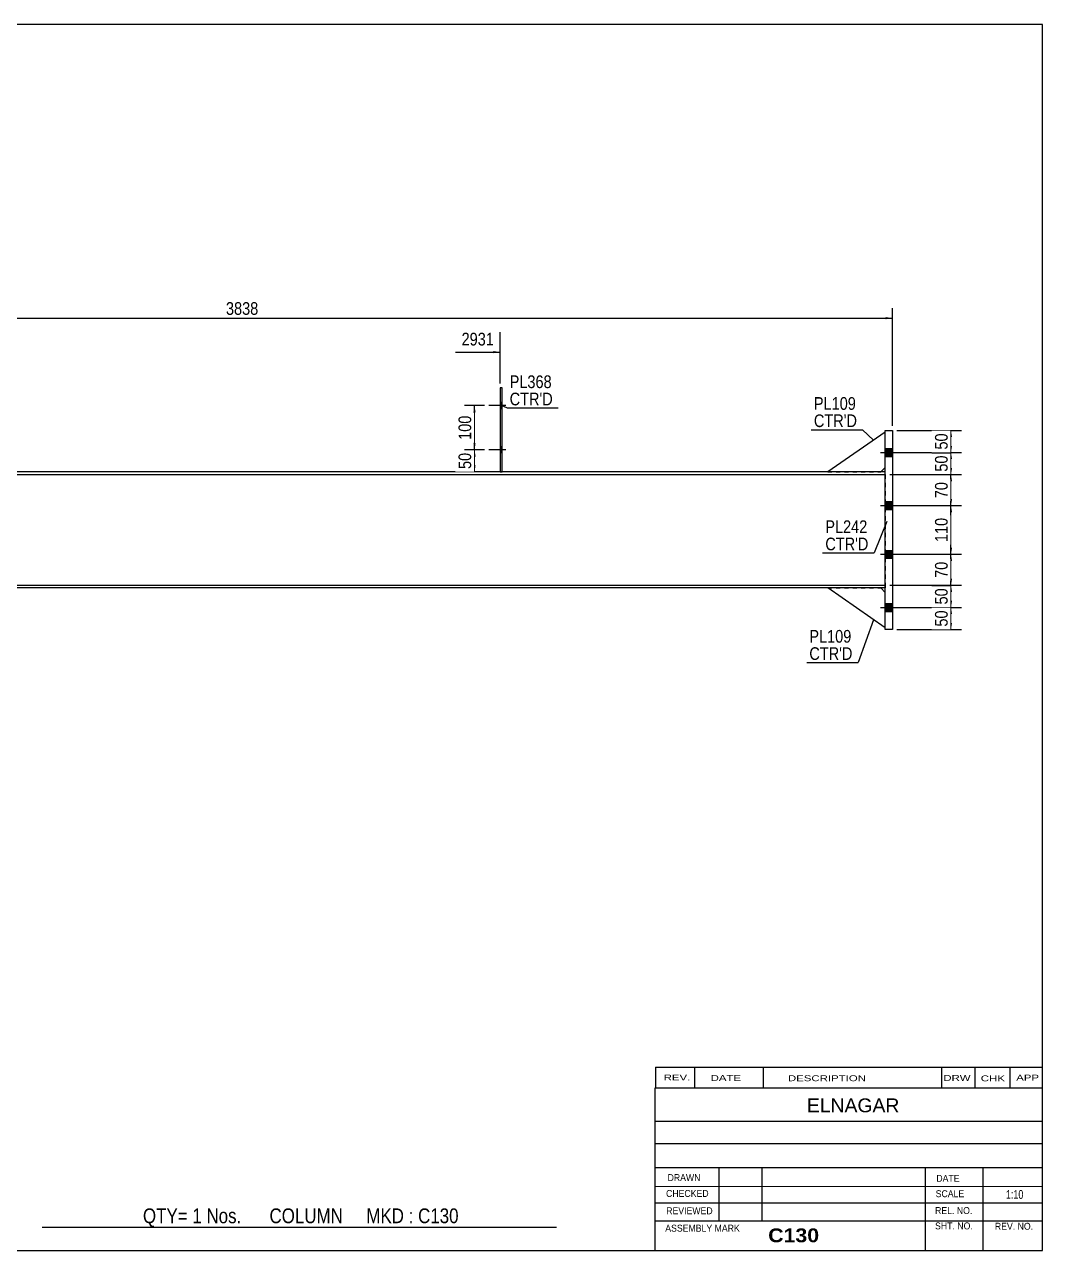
# Model space of a CAD drawing. Header units: millimetres. Extents: x -267 to 136, y -150 to 127.
# Drawn here: x -94.3 to 135.9, y -150.3 to 126.7 of the extents above; entities that cross this region are included whole.
import ezdxf

# ---------------------------------------------------------------- set-up
doc = ezdxf.new("R2010")
doc.units = ezdxf.units.MM
doc.linetypes.add('DXK_LINE_DOT1', pattern=[1.8814, 0.9407, -0.9407])
doc.styles.add('Arial', font='ARIAL.TTF', dxfattribs={"height": 0.2})
doc.styles.add('Arial Bold', font='ARIALBD.TTF', dxfattribs={"height": 0.2})
doc.styles.add('Arial Narrow', font='ARIALN.TTF', dxfattribs={"height": 0.2})

# ---------------------------------------------------------------- blocks, each defined once
blk = doc.blocks.new('Unknown-629050393-1209')
at = {"color": 5, "linetype": 'Continuous'}
for p, q in [((135.86, 126.71), (-264.14, 126.71)), ((-264.14, 126.71), (-264.14, -150.29)), ((135.86, -150.29), (135.86, 126.71)), ((-264.14, -150.29), (135.86, -150.29))]:
    blk.add_line(p, q, dxfattribs=at)
at = {"color": 174, "linetype": 'Continuous', "style": 'Arial'}
blk.add_text('Tekla structures', height=1.9102, rotation=90, dxfattribs=at).set_placement((-264.64, -149.79))
blk = doc.blocks.new('Part-629050393-1361 - 1261')
at = {"color": 2, "linetype": 'Continuous'}
for p, q in [((100.32, 35), (101.92, 35)), ((100.32, -10), (100.32, 35)), ((101.92, 35), (101.92, -10)), ((101.92, -10), (100.32, -10))]:
    blk.add_line(p, q, dxfattribs=at)
blk = doc.blocks.new('Part-629050393-1286 - 1261')
at = {"color": 2, "linetype": 'Continuous'}
for p, q in [((-190.09, 0), (-77.86, 0)), ((-77.76, 0), (100.32, 0)), ((-77.86, -0.6), (-190.09, -0.6)), ((100.32, -0.6), (-77.76, -0.6))]:
    blk.add_line(p, q, dxfattribs=at)
at = {"color": 7, "linetype": 'DXK_LINE_DOT1'}
for p, q in [((-190.09, -0.6), (-190.09, 0)), ((100.32, 0), (100.32, -0.6))]:
    blk.add_line(p, q, dxfattribs=at)
blk = doc.blocks.new('Part-629050393-1308 - 1261')
at = {"color": 2, "linetype": 'Continuous'}
for p, q in [((-77.86, 25.6), (-190.09, 25.6)), ((-190.09, 25), (-77.86, 25)), ((100.32, 25.6), (-77.76, 25.6)), ((-77.76, 25), (100.32, 25))]:
    blk.add_line(p, q, dxfattribs=at)
at = {"color": 7, "linetype": 'DXK_LINE_DOT1'}
for p, q in [((-190.09, 25.6), (-190.09, 25)), ((100.32, 25), (100.32, 25.6))]:
    blk.add_line(p, q, dxfattribs=at)
blk = doc.blocks.new('Part-629050393-1390 - 1261')
at = {"color": 2, "linetype": 'Continuous'}
for p, q in [((100.32, 34.6), (87.32, 25.6)), ((99.32, 25.6), (100.32, 26.6))]:
    blk.add_line(p, q, dxfattribs=at)
at = {"color": 7, "linetype": 'DXK_LINE_DOT1'}
for p, q in [((100.32, 26.6), (100.32, 34.6)), ((87.32, 25.6), (99.32, 25.6))]:
    blk.add_line(p, q, dxfattribs=at)
blk = doc.blocks.new('Part-629050393-1395 - 1261')
at = {"color": 2, "linetype": 'Continuous'}
for p, q in [((100.32, -9.6), (87.32, -0.6)), ((99.32, -0.6), (100.32, -1.6))]:
    blk.add_line(p, q, dxfattribs=at)
at = {"color": 7, "linetype": 'DXK_LINE_DOT1'}
for p, q in [((87.32, -0.6), (99.32, -0.6)), ((100.32, -9.6), (100.32, -1.6))]:
    blk.add_line(p, q, dxfattribs=at)
blk = doc.blocks.new('Part-629050393-1783 - 1261')
at = {"color": 2, "linetype": 'Continuous'}
for p, q in [((13.72, 44.6), (13.22, 44.6)), ((13.22, 44.6), (13.22, 25.6)), ((13.72, 25.6), (13.72, 44.6))]:
    blk.add_line(p, q, dxfattribs=at)
at = {"color": 7, "linetype": 'DXK_LINE_DOT1'}
blk.add_line((13.22, 25.6), (13.72, 25.6), dxfattribs=at)
blk = doc.blocks.new('Part-629050393-1462 - 1261')
at = {"color": 7, "linetype": 'DXK_LINE_DOT1'}
for p, q in [((-190.09, 25), (-190.09, 13.1)), ((-190.09, 25), (-77.86, 25)), ((-77.76, 25), (100.32, 25)), ((100.32, 25), (100.32, 0)), ((-190.09, 11.9), (-190.09, 0)), ((-190.09, 0), (-77.86, 0)), ((-77.76, 0), (100.32, 0))]:
    blk.add_line(p, q, dxfattribs=at)
blk = doc.blocks.new('Bolt-629050393-1463 - 1261')
at = {"linetype": 'Continuous'}
for points in [[(100.32, 30.9), (100.32, 29.1), (101.92, 29.1), (101.92, 30.9)], [(100.32, 30.9), (100.32, 29.1), (101.92, 29.1), (101.92, 30.9)], [(100.32, 18.9), (100.32, 17.1), (101.92, 17.1), (101.92, 18.9)], [(100.32, 18.9), (100.32, 17.1), (101.92, 17.1), (101.92, 18.9)], [(100.32, 7.9), (100.32, 6.1), (101.92, 6.1), (101.92, 7.9)], [(100.32, 7.9), (100.32, 6.1), (101.92, 6.1), (101.92, 7.9)], [(100.32, -4.1), (100.32, -5.9), (101.92, -5.9), (101.92, -4.1)], [(100.32, -4.1), (100.32, -5.9), (101.92, -5.9), (101.92, -4.1)]]:
    blk.add_hatch(color=3, dxfattribs=at).paths.add_polyline_path(points)
at = {"color": 3, "linetype": 'Continuous'}
for p, q in [((100.32, 30.9), (101.92, 30.9)), ((100.32, 30.9), (101.92, 30.9)), ((99.24, 30), (108.32, 30)), ((99.24, 30), (108.32, 30)), ((100.32, 29.1), (101.92, 29.1)), ((100.32, 29.1), (101.92, 29.1)), ((99.24, 18), (108.32, 18)), ((99.24, 18), (108.32, 18)), ((100.32, 18.9), (101.92, 18.9)), ((100.32, 18.9), (101.92, 18.9)), ((100.32, 17.1), (101.92, 17.1)), ((100.32, 17.1), (101.92, 17.1)), ((99.24, 7), (108.32, 7)), ((99.24, 7), (108.32, 7)), ((100.32, 7.9), (101.92, 7.9)), ((100.32, 7.9), (101.92, 7.9)), ((100.32, 6.1), (101.92, 6.1)), ((100.32, 6.1), (101.92, 6.1)), ((99.24, -5), (108.32, -5)), ((99.24, -5), (108.32, -5)), ((100.32, -4.1), (101.92, -4.1)), ((100.32, -4.1), (101.92, -4.1)), ((100.32, -5.9), (101.92, -5.9)), ((100.32, -5.9), (101.92, -5.9))]:
    blk.add_line(p, q, dxfattribs=at)
blk = doc.blocks.new('Bolt-629050393-1784 - 1261')
at = {"linetype": 'Continuous'}
for points in [[(13.72, 39.9), (13.72, 41.3), (13.22, 41.3), (13.22, 39.9)], [(13.72, 39.9), (13.72, 41.3), (13.22, 41.3), (13.22, 39.9)], [(13.72, 29.9), (13.72, 31.3), (13.22, 31.3), (13.22, 29.9)], [(13.72, 29.9), (13.72, 31.3), (13.22, 31.3), (13.22, 29.9)]]:
    blk.add_hatch(color=3, dxfattribs=at).paths.add_polyline_path(points)
at = {"color": 3, "linetype": 'Continuous'}
for p, q in [((14.52, 40.6), (10.72, 40.6)), ((14.52, 40.6), (10.72, 40.6)), ((13.72, 41.3), (13.22, 41.3)), ((13.72, 41.3), (13.22, 41.3)), ((13.72, 39.9), (13.22, 39.9)), ((13.72, 39.9), (13.22, 39.9)), ((14.52, 30.6), (10.72, 30.6)), ((14.52, 30.6), (10.72, 30.6)), ((13.72, 31.3), (13.22, 31.3)), ((13.72, 31.3), (13.22, 31.3)), ((13.72, 29.9), (13.22, 29.9)), ((13.72, 29.9), (13.22, 29.9))]:
    blk.add_line(p, q, dxfattribs=at)
blk = doc.blocks.new('StraightDimension-629050393-1946 - 1261')
at = {"linetype": 'Continuous'}
for points in [[(114.92, 16.5), (115.17, 18), (115.42, 16.5)], [(115.42, 8.5), (115.17, 7), (114.92, 8.5)]]:
    blk.add_hatch(color=7, dxfattribs=at).paths.add_polyline_path(points)
at = {"color": 7, "linetype": 'Continuous'}
for p, q in [((106.92, 18), (117.57, 18)), ((115.17, 7), (115.17, 18)), ((106.92, 7), (117.57, 7))]:
    blk.add_line(p, q, dxfattribs=at)
at = {"color": 0}
blk.add_wipeout([(115.02, 15.84), (110.82, 15.84), (110.82, 9.16), (115.02, 9.16)], dxfattribs=at)
at = {"color": 3, "style": 'Arial Narrow'}
blk.add_text('110', height=2.863, rotation=90.0002, dxfattribs=at).set_placement((114.42, 9.76))
blk = doc.blocks.new('StraightDimension-629050393-1944 - 1261')
at = {"linetype": 'Continuous'}
for points in [[(114.92, 28.5), (115.17, 30), (115.42, 28.5)], [(115.42, 26.5), (115.17, 25), (114.92, 26.5)]]:
    blk.add_hatch(color=7, dxfattribs=at).paths.add_polyline_path(points)
at = {"color": 7, "linetype": 'Continuous'}
for p, q in [((106.92, 30), (117.57, 30)), ((115.17, 25), (115.17, 30)), ((101.32, 25), (117.57, 25))]:
    blk.add_line(p, q, dxfattribs=at)
at = {"color": 0}
blk.add_wipeout([(115.02, 29.93), (110.82, 29.93), (110.82, 25.07), (115.02, 25.07)], dxfattribs=at)
at = {"color": 3, "style": 'Arial Narrow'}
blk.add_text('50', height=2.863, rotation=90.0002, dxfattribs=at).set_placement((114.42, 25.67))
blk = doc.blocks.new('StraightDimension-629050393-1948 - 1261')
at = {"linetype": 'Continuous'}
for points in [[(114.92, -1.5), (115.17, 0), (115.42, -1.5)], [(115.42, -3.5), (115.17, -5), (114.92, -3.5)]]:
    blk.add_hatch(color=7, dxfattribs=at).paths.add_polyline_path(points)
at = {"color": 7, "linetype": 'Continuous'}
for p, q in [((101.32, 0), (117.57, 0)), ((115.17, -5), (115.17, 0)), ((106.92, -5), (117.57, -5))]:
    blk.add_line(p, q, dxfattribs=at)
at = {"color": 0}
blk.add_wipeout([(115.02, -0.07), (110.82, -0.07), (110.82, -4.93), (115.02, -4.93)], dxfattribs=at)
at = {"color": 3, "style": 'Arial Narrow'}
blk.add_text('50', height=2.863, rotation=90.0002, dxfattribs=at).set_placement((114.42, -4.33))
blk = doc.blocks.new('StraightDimension-629050393-1943 - 1261')
at = {"linetype": 'Continuous'}
for points in [[(114.92, 33.5), (115.17, 35), (115.42, 33.5)], [(115.42, 31.5), (115.17, 30), (114.92, 31.5)]]:
    blk.add_hatch(color=7, dxfattribs=at).paths.add_polyline_path(points)
at = {"color": 7, "linetype": 'Continuous'}
for p, q in [((102.92, 35), (117.57, 35)), ((115.17, 30), (115.17, 35)), ((106.92, 30), (117.57, 30))]:
    blk.add_line(p, q, dxfattribs=at)
at = {"color": 0}
blk.add_wipeout([(115.02, 34.93), (110.82, 34.93), (110.82, 30.07), (115.02, 30.07)], dxfattribs=at)
at = {"color": 3, "style": 'Arial Narrow'}
blk.add_text('50', height=2.863, rotation=90.0002, dxfattribs=at).set_placement((114.42, 30.67))
blk = doc.blocks.new('StraightDimension-629050393-1608 - 1261')
at = {"linetype": 'Continuous'}
for points in [[(-190.59, 60.11), (-192.09, 60.36), (-190.59, 60.61)], [(100.42, 60.61), (101.92, 60.36), (100.42, 60.11)]]:
    blk.add_hatch(color=7, dxfattribs=at).paths.add_polyline_path(points)
at = {"color": 7, "linetype": 'Continuous'}
for p, q in [((-192.09, 28), (-192.09, 62.61)), ((101.92, 36), (101.92, 62.61)), ((-192.09, 60.36), (101.92, 60.36))]:
    blk.add_line(p, q, dxfattribs=at)
at = {"color": 0}
blk.add_wipeout([(-40.83, 60.51), (-40.83, 64.71), (-49.34, 64.71), (-49.34, 60.51)], dxfattribs=at)
at = {"color": 3, "style": 'Arial Narrow'}
blk.add_text('3838', height=2.863, dxfattribs=at).set_placement((-48.74, 61.11))
blk = doc.blocks.new('StraightDimension-629050393-2427 - 1261')
at = {"linetype": 'Continuous'}
for points in [[(7.2, 39.1), (7.45, 40.6), (7.7, 39.1)], [(7.7, 32.1), (7.45, 30.6), (7.2, 32.1)]]:
    blk.add_hatch(color=7, dxfattribs=at).paths.add_polyline_path(points)
at = {"color": 7, "linetype": 'Continuous'}
for p, q in [((9.72, 40.6), (5.2, 40.6)), ((7.45, 30.6), (7.45, 40.6)), ((9.72, 30.6), (5.2, 30.6))]:
    blk.add_line(p, q, dxfattribs=at)
at = {"color": 0}
blk.add_wipeout([(7.3, 38.94), (3.1, 38.94), (3.1, 32.26), (7.3, 32.26)], dxfattribs=at)
at = {"color": 3, "style": 'Arial Narrow'}
blk.add_text('100', height=2.863, rotation=90.0002, dxfattribs=at).set_placement((6.7, 32.86))
blk = doc.blocks.new('StraightDimension-629050393-1945 - 1261')
at = {"linetype": 'Continuous'}
for points in [[(114.92, 23.5), (115.17, 25), (115.42, 23.5)], [(115.42, 19.5), (115.17, 18), (114.92, 19.5)]]:
    blk.add_hatch(color=7, dxfattribs=at).paths.add_polyline_path(points)
at = {"color": 7, "linetype": 'Continuous'}
for p, q in [((101.32, 25), (117.57, 25)), ((115.17, 18), (115.17, 25)), ((106.92, 18), (117.57, 18))]:
    blk.add_line(p, q, dxfattribs=at)
at = {"color": 0}
blk.add_wipeout([(115.02, 23.93), (110.82, 23.93), (110.82, 19.07), (115.02, 19.07)], dxfattribs=at)
at = {"color": 3, "style": 'Arial Narrow'}
blk.add_text('70', height=2.863, rotation=90.0002, dxfattribs=at).set_placement((114.42, 19.67))
blk = doc.blocks.new('StraightDimension-629050393-1947 - 1261')
at = {"linetype": 'Continuous'}
for points in [[(114.92, 5.5), (115.17, 7), (115.42, 5.5)], [(115.42, 1.5), (115.17, 0), (114.92, 1.5)]]:
    blk.add_hatch(color=7, dxfattribs=at).paths.add_polyline_path(points)
at = {"color": 7, "linetype": 'Continuous'}
for p, q in [((106.92, 7), (117.57, 7)), ((115.17, 0), (115.17, 7)), ((101.32, 0), (117.57, 0))]:
    blk.add_line(p, q, dxfattribs=at)
at = {"color": 0}
blk.add_wipeout([(115.02, 5.93), (110.82, 5.93), (110.82, 1.07), (115.02, 1.07)], dxfattribs=at)
at = {"color": 3, "style": 'Arial Narrow'}
blk.add_text('70', height=2.863, rotation=90.0002, dxfattribs=at).set_placement((114.42, 1.67))
blk = doc.blocks.new('StraightDimension-629050393-1949 - 1261')
at = {"linetype": 'Continuous'}
for points in [[(114.92, -6.5), (115.17, -5), (115.42, -6.5)], [(115.42, -8.5), (115.17, -10), (114.92, -8.5)]]:
    blk.add_hatch(color=7, dxfattribs=at).paths.add_polyline_path(points)
at = {"color": 7, "linetype": 'Continuous'}
for p, q in [((106.92, -5), (117.57, -5)), ((115.17, -10), (115.17, -5)), ((102.92, -10), (117.57, -10))]:
    blk.add_line(p, q, dxfattribs=at)
at = {"color": 0}
blk.add_wipeout([(115.02, -5.07), (110.82, -5.07), (110.82, -9.93), (115.02, -9.93)], dxfattribs=at)
at = {"color": 3, "style": 'Arial Narrow'}
blk.add_text('50', height=2.863, rotation=90.0002, dxfattribs=at).set_placement((114.42, -9.33))
blk = doc.blocks.new('StraightDimension-629050393-2400 - 1261')
at = {"linetype": 'Continuous'}
blk.add_hatch(color=7, dxfattribs=at).paths.add_polyline_path([(11.72, 52.94), (13.22, 52.69), (11.72, 52.44)])
at = {"color": 7, "linetype": 'Continuous'}
for p, q in [((13.22, 45.6), (13.22, 57.19)), ((3.16, 52.69), (13.22, 52.69))]:
    blk.add_line(p, q, dxfattribs=at)
at = {"color": 0}
blk.add_wipeout([(12.45, 53.59), (12.45, 57.79), (3.93, 57.79), (3.93, 53.59)], dxfattribs=at)
at = {"color": 3, "style": 'Arial Narrow'}
blk.add_text('2931', height=2.863, dxfattribs=at).set_placement((4.53, 54.19))
blk = doc.blocks.new('StraightDimension-629050393-2428 - 1261')
at = {"linetype": 'Continuous'}
for points in [[(7.2, 29.1), (7.45, 30.6), (7.7, 29.1)], [(7.7, 27.1), (7.45, 25.6), (7.2, 27.1)]]:
    blk.add_hatch(color=7, dxfattribs=at).paths.add_polyline_path(points)
at = {"color": 7, "linetype": 'Continuous'}
for p, q in [((9.72, 30.6), (5.2, 30.6)), ((7.45, 25.6), (7.45, 30.6)), ((10.28, 25.6), (5.2, 25.6))]:
    blk.add_line(p, q, dxfattribs=at)
at = {"color": 0}
blk.add_wipeout([(7.3, 30.53), (3.1, 30.53), (3.1, 25.67), (7.3, 25.67)], dxfattribs=at)
at = {"color": 3, "style": 'Arial Narrow'}
blk.add_text('50', height=2.863, rotation=90.0002, dxfattribs=at).set_placement((6.7, 26.27))
blk = doc.blocks.new('CBS_REVISION-629050393-2486')
at = {"color": 7, "linetype": 'Continuous'}
for p, q in [((48.35, -108.91), (135.85, -108.91)), ((48.35, -108.91), (48.35, -113.54)), ((57.15, -108.91), (57.15, -113.54)), ((72.74, -108.91), (72.74, -113.48)), ((113, -108.91), (113, -113.54)), ((120.54, -108.91), (120.54, -113.54)), ((128.49, -108.91), (128.49, -113.54)), ((48.35, -113.54), (135.85, -113.54))]:
    blk.add_line(p, q, dxfattribs=at)
at = {"color": 7, "style": 'Arial Narrow', "width": 1.7}
for s, height, p in [('REV.', 1.326, (50.21, -111.87)), ('DATE', 1.326, (60.83, -111.98)), ('DESCRIPTION', 1.3257, (78.31, -112.04)), ('DRW', 1.326, (113.43, -111.98)), ('CHK', 1.326, (121.91, -112.07)), ('APP', 1.326, (129.92, -111.91))]:
    blk.add_text(s, height=height, dxfattribs=at).set_placement(p)
blk = doc.blocks.new('CBS_CALLOFF-629050393-2484')
at = {"color": 7, "linetype": 'Continuous'}
blk.add_line((-90.26, -145.03), (25.97, -145.04), dxfattribs=at)
at = {"color": 3, "linetype": 'Continuous', "style": 'Arial Narrow'}
blk.add_text('QTY= 1 Nos.      COLUMN     MKD : C130', height=3.3405, dxfattribs=at).set_placement((-67.51, -144.13))
blk = doc.blocks.new('CBS_NAME_BLOG-629050393-2485')
at = {"color": 7, "linetype": 'Continuous'}
for p, q in [((48.27, -113.54), (135.78, -113.54)), ((48.27, -150.25), (48.27, -113.55)), ((48.27, -121.08), (135.79, -121.08)), ((48.34, -126.13), (135.86, -126.13)), ((48.27, -131.51), (135.78, -131.51)), ((62.79, -143.61), (62.79, -131.51)), ((72.47, -143.59), (72.47, -131.52)), ((109.39, -150.25), (109.39, -131.52)), ((122.44, -150.25), (122.44, -131.51)), ((48.27, -135.81), (135.86, -135.79)), ((48.27, -139.55), (135.78, -139.55)), ((48.27, -143.6), (135.78, -143.6)), ((48.27, -150.29), (135.86, -150.29))]:
    blk.add_line(p, q, dxfattribs=at)
at = {"color": 3, "linetype": 'Continuous', "style": 'Arial'}
blk.add_text('ELNAGAR', height=3.133, dxfattribs=at).set_placement((82.59, -119.07))
at = {"color": 3, "linetype": 'Continuous'}
for s, height, style, width, p in [('DRAWN', 1.566, 'Arial', 0.9, (51.1, -134.61)), ('DATE', 1.566, 'Arial', 0.9, (111.86, -134.78)), ('CHECKED', 1.566, 'Arial', 0.9, (50.75, -138.19)), ('SCALE', 1.566, 'Arial', 0.9, (111.71, -138.25)), ('1:10', 1.957, 'Arial Narrow', 0.9, (127.6, -138.61)), ('REVIEWED', 1.566, 'Arial', 0.9, (50.79, -142.11)), ('REL. NO.', 1.566, 'Arial', 0.9, (111.57, -142.06)), ('SHT. NO.', 1.566, 'Arial', 0.9, (111.57, -145.52)), ('REV. NO.', 1.566, 'Arial', 0.9, (125.09, -145.61)), ('ASSEMBLY MARK', 1.5663, 'Arial', 0.9, (50.57, -146.04)), ('C130', 3.131, 'Arial Bold', 1.1, (73.85, -148.44))]:
    blk.add_text(s, height=height, dxfattribs=dict(at, style=style, width=width)).set_placement(p)
blk = doc.blocks.new('Mark-629050393-1357 - 1261')
at = {"color": 0}
blk.add_wipeout([(96.27, 11.81), (96.27, 14.81), (86.76, 14.81), (86.76, 11.81)], dxfattribs=at)
blk.add_wipeout([(96.27, 11.81), (96.27, 14.81), (86.76, 14.81), (86.76, 11.81)], dxfattribs=at)
blk.add_wipeout([(96.52, 7.91), (96.52, 10.91), (86.76, 10.91), (86.76, 7.91)], dxfattribs=at)
blk.add_wipeout([(96.52, 7.91), (96.52, 10.91), (86.76, 10.91), (86.76, 7.91)], dxfattribs=at)
at = {"color": 7, "linetype": 'Continuous'}
for p in [(100.67, 14.45), (86.16, 7.31)]:
    blk.add_line(p, (97.77, 7.31), dxfattribs=at)
at = {"color": 3, "style": 'Arial Narrow'}
blk.add_text('PL242', height=2.863, dxfattribs=at).set_placement((86.76, 11.81))
at = {"color": 1, "style": 'Arial Narrow'}
blk.add_text("CTR'D", height=2.863, dxfattribs=at).set_placement((86.76, 7.91))
blk = doc.blocks.new('Mark-629050393-1386 - 1261')
at = {"color": 0}
blk.add_wipeout([(93.69, 39.65), (93.69, 42.65), (84.18, 42.65), (84.18, 39.65)], dxfattribs=at)
blk.add_wipeout([(93.69, 39.65), (93.69, 42.65), (84.18, 42.65), (84.18, 39.65)], dxfattribs=at)
blk.add_wipeout([(93.94, 35.75), (93.94, 38.75), (84.18, 38.75), (84.18, 35.75)], dxfattribs=at)
blk.add_wipeout([(93.94, 35.75), (93.94, 38.75), (84.18, 38.75), (84.18, 35.75)], dxfattribs=at)
at = {"color": 7, "linetype": 'Continuous'}
for p in [(83.58, 35.15), (97.69, 32.77)]:
    blk.add_line(p, (95.19, 35.15), dxfattribs=at)
at = {"color": 3, "style": 'Arial Narrow'}
blk.add_text('PL109', height=2.863, dxfattribs=at).set_placement((84.18, 39.65))
at = {"color": 1, "style": 'Arial Narrow'}
blk.add_text("CTR'D", height=2.863, dxfattribs=at).set_placement((84.18, 35.75))
blk = doc.blocks.new('Mark-629050393-1391 - 1261')
at = {"color": 0}
blk.add_wipeout([(92.65, -12.96), (92.65, -9.96), (83.15, -9.96), (83.15, -12.96)], dxfattribs=at)
blk.add_wipeout([(92.65, -12.96), (92.65, -9.96), (83.15, -9.96), (83.15, -12.96)], dxfattribs=at)
blk.add_wipeout([(92.9, -16.86), (92.9, -13.86), (83.15, -13.86), (83.15, -16.86)], dxfattribs=at)
blk.add_wipeout([(92.9, -16.86), (92.9, -13.86), (83.15, -13.86), (83.15, -16.86)], dxfattribs=at)
at = {"color": 7, "linetype": 'Continuous'}
for p in [(97.69, -7.77), (82.55, -17.46)]:
    blk.add_line(p, (94.15, -17.46), dxfattribs=at)
at = {"color": 3, "style": 'Arial Narrow'}
blk.add_text('PL109', height=2.863, dxfattribs=at).set_placement((83.15, -12.96))
at = {"color": 1, "style": 'Arial Narrow'}
blk.add_text("CTR'D", height=2.863, dxfattribs=at).set_placement((83.15, -16.86))
blk = doc.blocks.new('Mark-629050393-1790 - 1261')
at = {"color": 0}
blk.add_wipeout([(24.9, 44.56), (24.9, 47.56), (15.4, 47.56), (15.4, 44.56)], dxfattribs=at)
blk.add_wipeout([(24.9, 44.56), (24.9, 47.56), (15.4, 47.56), (15.4, 44.56)], dxfattribs=at)
blk.add_wipeout([(25.15, 40.66), (25.15, 43.66), (15.4, 43.66), (15.4, 40.66)], dxfattribs=at)
blk.add_wipeout([(25.15, 40.66), (25.15, 43.66), (15.4, 43.66), (15.4, 40.66)], dxfattribs=at)
at = {"color": 7, "linetype": 'Continuous'}
for p, q in [((13.35, 40.77), (14.8, 40.06)), ((14.8, 40.06), (26.4, 40.06))]:
    blk.add_line(p, q, dxfattribs=at)
at = {"color": 3, "style": 'Arial Narrow'}
blk.add_text('PL368', height=2.863, dxfattribs=at).set_placement((15.4, 44.56))
at = {"color": 1, "style": 'Arial Narrow'}
blk.add_text("CTR'D", height=2.863, dxfattribs=at).set_placement((15.4, 40.66))

msp = doc.modelspace()

# ---------------------------------------------------------------- block references
for name in ['Unknown-629050393-1209', 'Part-629050393-1783 - 1261', 'Bolt-629050393-1784 - 1261', 'Part-629050393-1390 - 1261', 'Part-629050393-1361 - 1261', 'Bolt-629050393-1463 - 1261', 'Part-629050393-1308 - 1261', 'Part-629050393-1462 - 1261', 'Part-629050393-1286 - 1261', 'Part-629050393-1395 - 1261', 'CBS_REVISION-629050393-2486', 'CBS_NAME_BLOG-629050393-2485', 'CBS_CALLOFF-629050393-2484']:
    msp.add_blockref(name, (0, 0))

# ---------------------------------------------------------------- next in the draw order: block references
for name in ['StraightDimension-629050393-1944 - 1261', 'StraightDimension-629050393-1946 - 1261', 'StraightDimension-629050393-1948 - 1261', 'Mark-629050393-1391 - 1261']:
    msp.add_blockref(name, (0, 0))

# ---------------------------------------------------------------- next in the draw order: block references
for name in ['StraightDimension-629050393-1943 - 1261', 'StraightDimension-629050393-1945 - 1261', 'StraightDimension-629050393-1947 - 1261', 'StraightDimension-629050393-1949 - 1261']:
    msp.add_blockref(name, (0, 0))

# ---------------------------------------------------------------- next in the draw order: block references
for name in ['StraightDimension-629050393-1608 - 1261', 'Mark-629050393-1357 - 1261']:
    msp.add_blockref(name, (0, 0))

# ---------------------------------------------------------------- next in the draw order: block references
for name in ['StraightDimension-629050393-2400 - 1261', 'Mark-629050393-1386 - 1261', 'StraightDimension-629050393-2427 - 1261']:
    msp.add_blockref(name, (0, 0))

# ---------------------------------------------------------------- next in the draw order: block references
for name in ['Mark-629050393-1790 - 1261', 'StraightDimension-629050393-2428 - 1261']:
    msp.add_blockref(name, (0, 0))

doc.saveas('drawing.dxf')
